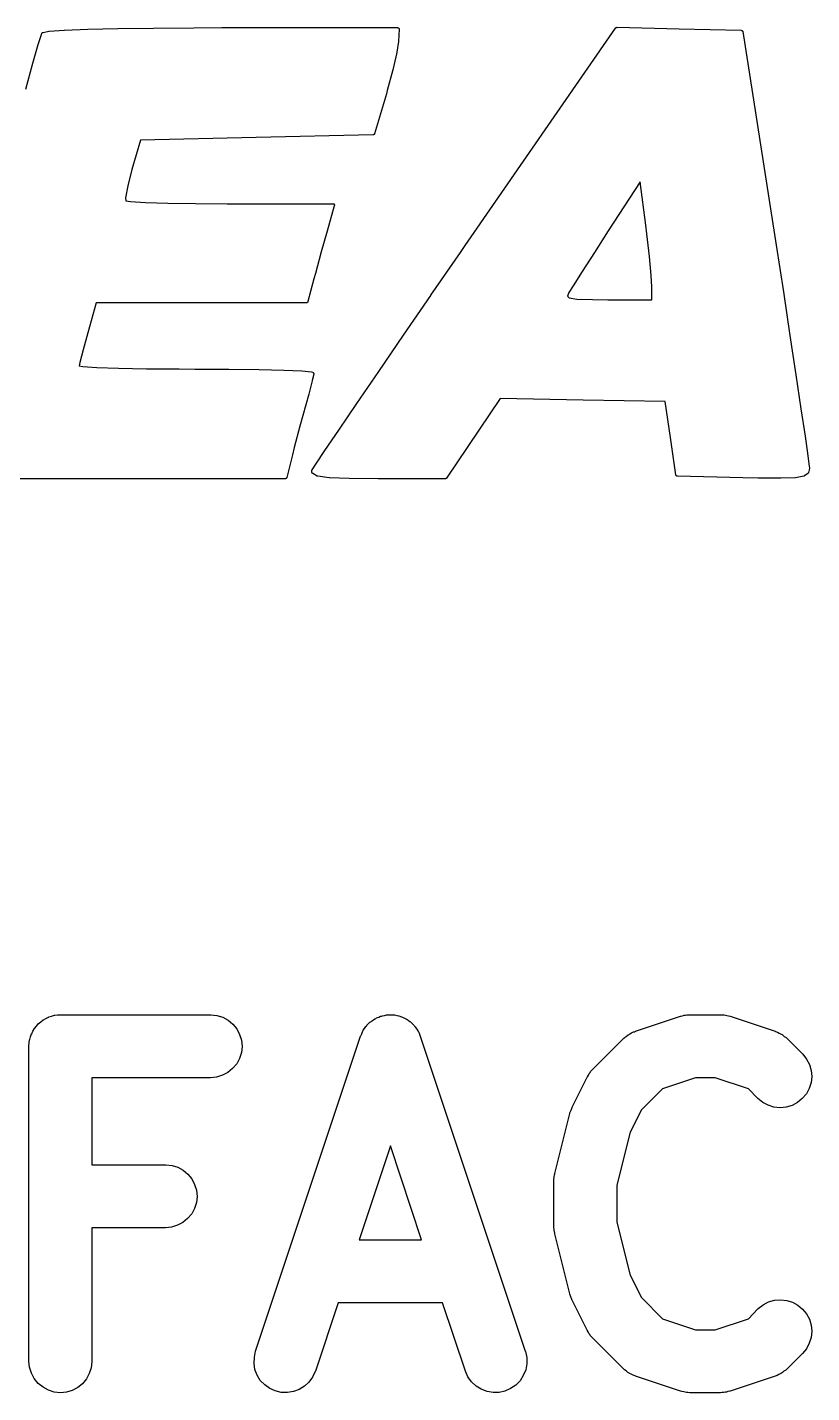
# Model space of a CAD drawing. Extents: x 86.3 to 156, y -71.2 to -29.1.
# Drawn here: x 122.624 to 125.115, y -58.972 to -54.638 of the extents above; entities that cross this region are included whole.
import ezdxf

# ---------------------------------------------------------------- set-up
doc = ezdxf.new("R2010")
doc.units = 0
doc.layers.add('BLACK', color=7, linetype='CONTINUOUS')

msp = doc.modelspace()

# ---------------------------------------------------------------- linework, layer by layer
at = {"layer": 'BLACK', "linetype": 'CONTINUOUS'}
for p, q in [((122.669, -54.6608), (122.67, -54.6569)), ((122.67, -54.6564), (122.671, -54.6559)), ((122.67, -54.6567), (122.67, -54.6564)), ((122.67, -54.6568), (122.67, -54.6567)), ((122.67, -54.6567), (122.67, -54.6567)), ((122.67, -54.6569), (122.67, -54.6568)), ((122.671, -54.6551), (122.672, -54.6548)), ((122.671, -54.6552), (122.671, -54.6551)), ((122.671, -54.6551), (122.671, -54.6551)), ((122.671, -54.6555), (122.671, -54.6552)), ((122.671, -54.6558), (122.671, -54.6555)), ((122.671, -54.6559), (122.671, -54.6558)), ((122.671, -54.6559), (122.671, -54.6559)), ((122.672, -54.6543), (122.673, -54.6541)), ((122.672, -54.6545), (122.672, -54.6543)), ((122.672, -54.6548), (122.672, -54.6545)), ((122.672, -54.6545), (122.672, -54.6545)), ((122.672, -54.6545), (122.672, -54.6545)), ((122.673, -54.6539), (122.674, -54.6538)), ((122.673, -54.654), (122.673, -54.6539)), ((122.673, -54.6541), (122.673, -54.654)), ((122.673, -54.6541), (122.673, -54.6541)), ((122.674, -54.6538), (122.692, -54.6502)), ((122.674, -54.6538), (122.674, -54.6538)), ((122.674, -54.6538), (122.674, -54.6538)), ((122.692, -54.6502), (122.693, -54.6502)), ((122.693, -54.6501), (122.741, -54.6469)), ((122.693, -54.6502), (122.693, -54.6501)), ((122.693, -54.6502), (122.693, -54.6502)), ((122.741, -54.6469), (122.741, -54.6469)), ((122.741, -54.6469), (122.742, -54.6469)), ((122.742, -54.6469), (122.816, -54.644)), ((122.742, -54.6469), (122.742, -54.6469)), ((122.816, -54.644), (122.912, -54.6417)), ((122.816, -54.644), (122.816, -54.644)), ((122.912, -54.6417), (123.025, -54.64)), ((122.912, -54.6417), (122.912, -54.6417)), ((122.912, -54.6417), (122.912, -54.6417)), ((123.025, -54.64), (123.153, -54.6391)), ((123.025, -54.64), (123.025, -54.64)), ((123.025, -54.64), (123.025, -54.64)), ((123.153, -54.6391), (123.242, -54.6389)), ((123.153, -54.6391), (123.153, -54.6391)), ((123.242, -54.6389), (123.8, -54.6389)), ((123.8, -54.6389), (123.8, -54.6389)), ((123.8, -54.6389), (123.8, -54.6389)), ((123.8, -54.6389), (123.8, -54.6389)), ((123.8, -54.6389), (123.801, -54.639)), ((123.801, -54.639), (123.801, -54.639)), ((123.801, -54.639), (123.801, -54.639)), ((123.801, -54.639), (123.801, -54.6391)), ((123.801, -54.6391), (123.802, -54.6393)), ((123.802, -54.6393), (123.802, -54.6393)), ((123.802, -54.6393), (123.802, -54.6393)), ((123.802, -54.6393), (123.802, -54.6395)), ((123.802, -54.6395), (123.802, -54.6397)), ((123.802, -54.6397), (123.802, -54.6398)), ((123.802, -54.6398), (123.803, -54.6398)), ((123.803, -54.6398), (123.803, -54.6401)), ((123.803, -54.6401), (123.803, -54.6404)), ((123.803, -54.6404), (123.803, -54.6404)), ((123.803, -54.6404), (123.803, -54.6405)), ((123.803, -54.6405), (123.804, -54.6408)), ((123.805, -54.644), (123.803, -54.6821)), ((123.804, -54.6408), (123.804, -54.6411)), ((123.804, -54.6411), (123.804, -54.6412)), ((123.804, -54.6412), (123.804, -54.6412)), ((123.804, -54.6412), (123.804, -54.6416)), ((123.804, -54.6416), (123.804, -54.642)), ((123.804, -54.642), (123.804, -54.6421)), ((123.804, -54.6421), (123.804, -54.6421)), ((123.804, -54.6421), (123.804, -54.6425)), ((123.804, -54.6425), (123.805, -54.6429)), ((123.805, -54.6429), (123.805, -54.643)), ((123.805, -54.643), (123.805, -54.6431)), ((123.805, -54.6431), (123.805, -54.6435)), ((123.805, -54.6435), (123.805, -54.6439)), ((123.805, -54.6439), (123.805, -54.644)), ((123.805, -54.644), (123.805, -54.644)), ((124.015, -55.3305), (124.492, -54.64)), ((124.492, -54.6399), (124.493, -54.6392)), ((124.492, -54.64), (124.492, -54.6399)), ((124.493, -54.6389), (124.494, -54.6386)), ((124.493, -54.6392), (124.493, -54.6389)), ((124.494, -54.6386), (124.495, -54.6381)), ((124.495, -54.6381), (124.496, -54.6379)), ((124.495, -54.6381), (124.495, -54.6381)), ((124.495, -54.6381), (124.495, -54.6381)), ((124.495, -54.6381), (124.495, -54.6381)), ((124.496, -54.6379), (124.496, -54.6378)), ((124.496, -54.6378), (124.497, -54.6378)), ((124.496, -54.6379), (124.496, -54.6379)), ((124.496, -54.6379), (124.496, -54.6379)), ((124.497, -54.6378), (124.497, -54.6378)), ((124.497, -54.6378), (124.694, -54.6426)), ((124.694, -54.6426), (124.694, -54.6426)), ((124.694, -54.6426), (124.891, -54.6473)), ((124.891, -54.6473), (124.891, -54.6473)), ((124.891, -54.6473), (124.891, -54.6473)), ((124.891, -54.6473), (124.891, -54.6473)), ((124.891, -54.6473), (124.892, -54.6474)), ((124.892, -54.6474), (124.892, -54.6475)), ((124.892, -54.6475), (124.892, -54.6475)), ((124.892, -54.6475), (124.892, -54.6475)), ((124.892, -54.6475), (124.893, -54.6476)), ((124.893, -54.6476), (124.893, -54.6478)), ((124.893, -54.6478), (124.893, -54.6478)), ((124.893, -54.6478), (124.893, -54.6478)), ((124.893, -54.6478), (124.894, -54.648)), ((124.894, -54.648), (124.894, -54.6483)), ((124.894, -54.6483), (124.894, -54.6483)), ((124.894, -54.6483), (124.894, -54.6483)), ((124.894, -54.6483), (124.894, -54.6487)), ((124.894, -54.6487), (124.895, -54.6489)), ((124.895, -54.6489), (124.895, -54.6489)), ((124.895, -54.6489), (124.895, -54.649)), ((124.895, -54.649), (124.895, -54.6494)), ((124.895, -54.6494), (124.895, -54.6497)), ((124.895, -54.6497), (124.895, -54.6497)), ((124.895, -54.6497), (124.895, -54.6497)), ((124.895, -54.6497), (124.896, -54.6502)), ((124.896, -54.6502), (124.896, -54.6506)), ((124.896, -54.6506), (124.896, -54.6506)), ((124.896, -54.6506), (124.896, -54.6506)), ((124.896, -54.6506), (124.896, -54.6511)), ((124.896, -54.6511), (124.896, -54.6515)), ((124.896, -54.6515), (124.896, -54.6515)), ((124.896, -54.6515), (124.896, -54.6516)), ((124.896, -54.6516), (125.002, -55.3289)), ((122.642, -54.7512), (122.659, -54.6923)), ((122.659, -54.6922), (122.669, -54.6611)), ((122.659, -54.6923), (122.659, -54.6922)), ((122.659, -54.6922), (122.659, -54.6922)), ((122.659, -54.6923), (122.659, -54.6923)), ((122.669, -54.6609), (122.669, -54.6608)), ((122.669, -54.661), (122.669, -54.6609)), ((122.669, -54.6611), (122.669, -54.661)), ((123.803, -54.6827), (123.798, -54.717)), ((123.803, -54.6821), (123.803, -54.6822)), ((123.803, -54.6822), (123.803, -54.6825)), ((123.803, -54.6825), (123.803, -54.6827)), ((123.798, -54.7174), (123.785, -54.7729)), ((123.798, -54.717), (123.798, -54.7171)), ((123.798, -54.7171), (123.798, -54.7172)), ((123.798, -54.7172), (123.798, -54.7174)), ((122.619, -54.8344), (122.642, -54.7513)), ((122.642, -54.7513), (122.642, -54.7512)), ((122.642, -54.7512), (122.642, -54.7512)), ((123.785, -54.773), (123.767, -54.8386)), ((123.785, -54.7729), (123.785, -54.7729)), ((123.785, -54.7729), (123.785, -54.773)), ((123.785, -54.773), (123.785, -54.773)), ((123.765, -54.8485), (123.727, -54.9755)), ((123.767, -54.8387), (123.765, -54.8485)), ((123.765, -54.8485), (123.765, -54.8485)), ((123.767, -54.8386), (123.767, -54.8386)), ((123.767, -54.8386), (123.767, -54.8387)), ((123.767, -54.8387), (123.767, -54.8387)), ((122.984, -54.9959), (122.956, -55.0889)), ((123.351, -54.9875), (122.984, -54.9959)), ((123.722, -54.9791), (123.351, -54.9875)), ((123.723, -54.979), (123.722, -54.9791)), ((123.724, -54.9789), (123.723, -54.9789)), ((123.723, -54.9789), (123.723, -54.979)), ((123.723, -54.979), (123.723, -54.979)), ((123.723, -54.979), (123.723, -54.979)), ((123.725, -54.9786), (123.724, -54.9786)), ((123.724, -54.9786), (123.724, -54.9787)), ((123.724, -54.9787), (123.724, -54.9789)), ((123.724, -54.9789), (123.724, -54.9789)), ((123.726, -54.9779), (123.725, -54.978)), ((123.725, -54.978), (123.725, -54.9782)), ((123.725, -54.9782), (123.725, -54.9783)), ((123.725, -54.9783), (123.725, -54.9785)), ((123.725, -54.9785), (123.725, -54.9786)), ((123.727, -54.9768), (123.726, -54.977)), ((123.726, -54.977), (123.726, -54.9773)), ((123.726, -54.9773), (123.726, -54.9774)), ((123.726, -54.9774), (123.726, -54.9775)), ((123.726, -54.9775), (123.726, -54.9777)), ((123.726, -54.9777), (123.726, -54.9779)), ((123.727, -54.9755), (123.727, -54.9755)), ((123.727, -54.9755), (123.727, -54.9757)), ((123.727, -54.9757), (123.727, -54.9759)), ((123.727, -54.9759), (123.727, -54.9762)), ((123.727, -54.9762), (123.727, -54.9764)), ((123.727, -54.9764), (123.727, -54.9766)), ((123.727, -54.9766), (123.727, -54.9768)), ((122.956, -55.0889), (122.943, -55.1415)), ((124.57, -55.1282), (124.469, -55.2839)), ((124.588, -55.2659), (124.57, -55.1282)), ((122.943, -55.1415), (122.936, -55.1794)), ((122.936, -55.1794), (122.937, -55.189)), ((122.937, -55.189), (122.952, -55.1913)), ((122.952, -55.1913), (122.999, -55.1938)), ((122.999, -55.1938), (123.07, -55.1958)), ((123.07, -55.1958), (123.158, -55.1971)), ((123.158, -55.1971), (123.158, -55.1971)), ((123.158, -55.1971), (123.259, -55.1977)), ((123.259, -55.1977), (123.259, -55.1977)), ((123.259, -55.1977), (123.268, -55.1977)), ((123.268, -55.1977), (123.595, -55.1977)), ((123.599, -55.2041), (123.576, -55.2845)), ((123.595, -55.1977), (123.595, -55.1977)), ((123.595, -55.1977), (123.595, -55.1977)), ((123.595, -55.1977), (123.595, -55.1977)), ((123.595, -55.1977), (123.596, -55.1978)), ((123.596, -55.1978), (123.596, -55.1978)), ((123.596, -55.1978), (123.596, -55.1979)), ((123.596, -55.1979), (123.596, -55.198)), ((123.596, -55.198), (123.597, -55.1981)), ((123.597, -55.1981), (123.597, -55.1982)), ((123.597, -55.1982), (123.597, -55.1982)), ((123.597, -55.1982), (123.597, -55.1984)), ((123.597, -55.1984), (123.597, -55.1985)), ((123.597, -55.1985), (123.598, -55.1987)), ((123.598, -55.1987), (123.598, -55.1988)), ((123.598, -55.1988), (123.598, -55.199)), ((123.598, -55.199), (123.598, -55.1992)), ((123.598, -55.1992), (123.598, -55.1993)), ((123.598, -55.1993), (123.598, -55.1995)), ((123.598, -55.1995), (123.599, -55.1997)), ((123.599, -55.1997), (123.599, -55.1999)), ((123.599, -55.1999), (123.599, -55.2001)), ((123.599, -55.2001), (123.599, -55.2003)), ((123.599, -55.2003), (123.599, -55.2005)), ((123.599, -55.2005), (123.599, -55.2008)), ((123.599, -55.2008), (123.599, -55.201)), ((123.599, -55.201), (123.599, -55.2012)), ((123.599, -55.2012), (123.599, -55.2015)), ((123.599, -55.2015), (123.599, -55.2017)), ((123.599, -55.2017), (123.6, -55.2019)), ((123.6, -55.2034), (123.599, -55.2037)), ((123.599, -55.2037), (123.599, -55.2039)), ((123.599, -55.2039), (123.599, -55.2041)), ((123.6, -55.2019), (123.6, -55.2021)), ((123.6, -55.2021), (123.6, -55.2024)), ((123.6, -55.2024), (123.6, -55.2027)), ((123.6, -55.2027), (123.6, -55.2029)), ((123.6, -55.2029), (123.6, -55.2031)), ((123.6, -55.2031), (123.6, -55.2034)), ((124.588, -55.266), (124.588, -55.2659)), ((124.591, -55.2935), (124.588, -55.266)), ((123.576, -55.2845), (123.557, -55.3511)), ((124.469, -55.2839), (124.425, -55.3525)), ((124.469, -55.2839), (124.469, -55.2839)), ((124.469, -55.2839), (124.469, -55.2839)), ((124.6, -55.3653), (124.591, -55.2935)), ((123.557, -55.3511), (123.539, -55.4192)), ((123.906, -55.4878), (124, -55.3524)), ((124, -55.3524), (124.015, -55.3305)), ((124, -55.3524), (124, -55.3524)), ((124.015, -55.3305), (124.015, -55.3305)), ((124.425, -55.3525), (124.386, -55.413)), ((124.425, -55.3525), (124.425, -55.3525)), ((125.002, -55.3289), (125.002, -55.3289)), ((125.002, -55.3289), (125.025, -55.4772)), ((124.605, -55.4252), (124.6, -55.3653)), ((123.534, -55.4368), (123.515, -55.5087)), ((123.539, -55.4192), (123.534, -55.4368)), ((123.534, -55.4368), (123.534, -55.4368)), ((124.386, -55.413), (124.358, -55.4582)), ((124.607, -55.4622), (124.605, -55.4252)), ((124.344, -55.48), (124.34, -55.4911)), ((124.358, -55.4582), (124.344, -55.48)), ((124.607, -55.5025), (124.607, -55.4622)), ((125.025, -55.4772), (125.025, -55.4772)), ((125.025, -55.4772), (125.046, -55.6157)), ((122.843, -55.5125), (122.816, -55.6073)), ((123.51, -55.5125), (122.843, -55.5125)), ((123.511, -55.5124), (123.51, -55.5125)), ((123.512, -55.5123), (123.511, -55.5124)), ((123.511, -55.5124), (123.511, -55.5124)), ((123.511, -55.5124), (123.511, -55.5124)), ((123.511, -55.5124), (123.511, -55.5124)), ((123.513, -55.5119), (123.512, -55.5121)), ((123.512, -55.5121), (123.512, -55.5121)), ((123.512, -55.5121), (123.512, -55.5122)), ((123.512, -55.5122), (123.512, -55.5123)), ((123.514, -55.5112), (123.513, -55.5114)), ((123.513, -55.5114), (123.513, -55.5116)), ((123.513, -55.5116), (123.513, -55.5117)), ((123.513, -55.5117), (123.513, -55.5118)), ((123.513, -55.5118), (123.513, -55.5119)), ((123.515, -55.5103), (123.514, -55.5104)), ((123.514, -55.5104), (123.514, -55.5105)), ((123.514, -55.5105), (123.514, -55.5108)), ((123.514, -55.5108), (123.514, -55.511)), ((123.514, -55.511), (123.514, -55.5111)), ((123.514, -55.5111), (123.514, -55.5112)), ((123.515, -55.5087), (123.515, -55.5088)), ((123.515, -55.5088), (123.515, -55.5091)), ((123.515, -55.5091), (123.515, -55.5094)), ((123.515, -55.5094), (123.515, -55.5095)), ((123.515, -55.5095), (123.515, -55.5097)), ((123.515, -55.5097), (123.515, -55.51)), ((123.515, -55.51), (123.515, -55.5103)), ((123.819, -55.6147), (123.905, -55.4893)), ((123.905, -55.4893), (123.906, -55.4879)), ((123.905, -55.4893), (123.905, -55.4893)), ((123.906, -55.4879), (123.906, -55.4878)), ((123.906, -55.4878), (123.906, -55.4878)), ((124.34, -55.4911), (124.345, -55.4963)), ((124.345, -55.4963), (124.369, -55.5006)), ((124.369, -55.5006), (124.419, -55.5023)), ((124.419, -55.5023), (124.468, -55.5025)), ((124.468, -55.5025), (124.607, -55.5025)), ((122.816, -55.6073), (122.801, -55.6613)), ((122.816, -55.6073), (122.816, -55.6073)), ((123.74, -55.7303), (123.819, -55.6148)), ((123.819, -55.6148), (123.819, -55.6147)), ((125.046, -55.6157), (125.046, -55.6158)), ((125.046, -55.6158), (125.046, -55.6158)), ((125.046, -55.6158), (125.065, -55.7408)), ((122.801, -55.6613), (122.791, -55.7015)), ((122.791, -55.7015), (122.789, -55.7121)), ((122.789, -55.7121), (122.8, -55.7144)), ((122.8, -55.7144), (122.845, -55.7174)), ((122.845, -55.7174), (122.914, -55.7198)), ((122.914, -55.7198), (123.003, -55.7216)), ((123.003, -55.7216), (123.106, -55.7225)), ((123.106, -55.7225), (123.106, -55.7225)), ((123.106, -55.7225), (123.156, -55.7226)), ((123.156, -55.7226), (123.156, -55.7226)), ((123.156, -55.7226), (123.264, -55.723)), ((123.264, -55.723), (123.264, -55.723)), ((123.264, -55.723), (123.36, -55.7243)), ((123.36, -55.7243), (123.36, -55.7243)), ((123.36, -55.7243), (123.36, -55.7243)), ((123.36, -55.7243), (123.439, -55.7261)), ((123.439, -55.7261), (123.439, -55.7261)), ((123.439, -55.7261), (123.439, -55.7261)), ((123.439, -55.7261), (123.439, -55.7261)), ((123.439, -55.7261), (123.496, -55.7285)), ((123.496, -55.7285), (123.496, -55.7286)), ((123.496, -55.7286), (123.496, -55.7286)), ((123.496, -55.7286), (123.496, -55.7286)), ((123.496, -55.7286), (123.526, -55.7314)), ((123.526, -55.7314), (123.526, -55.7314)), ((123.526, -55.7314), (123.526, -55.7314)), ((123.526, -55.7314), (123.526, -55.7314)), ((123.526, -55.7314), (123.527, -55.7315)), ((123.527, -55.7315), (123.527, -55.7316)), ((123.527, -55.7316), (123.527, -55.7316)), ((123.527, -55.7316), (123.527, -55.7317)), ((123.527, -55.7317), (123.531, -55.7331)), ((123.534, -55.7387), (123.529, -55.7594)), ((123.531, -55.7331), (123.531, -55.7331)), ((123.531, -55.7331), (123.531, -55.7331)), ((123.531, -55.7331), (123.531, -55.7331)), ((123.531, -55.7331), (123.531, -55.7333)), ((123.531, -55.7333), (123.531, -55.7335)), ((123.531, -55.7335), (123.531, -55.7336)), ((123.531, -55.7336), (123.531, -55.7336)), ((123.531, -55.7336), (123.532, -55.7339)), ((123.532, -55.7339), (123.532, -55.7342)), ((123.532, -55.7342), (123.532, -55.7342)), ((123.532, -55.7342), (123.532, -55.7342)), ((123.532, -55.7342), (123.533, -55.7345)), ((123.533, -55.7345), (123.533, -55.7349)), ((123.533, -55.7349), (123.533, -55.7349)), ((123.533, -55.7349), (123.533, -55.735)), ((123.533, -55.735), (123.533, -55.7354)), ((123.533, -55.7354), (123.533, -55.7358)), ((123.533, -55.7358), (123.533, -55.7358)), ((123.533, -55.7358), (123.533, -55.7358)), ((123.533, -55.7358), (123.533, -55.7363)), ((123.533, -55.7363), (123.534, -55.7367)), ((123.534, -55.7367), (123.534, -55.7367)), ((123.534, -55.7367), (123.534, -55.7368)), ((123.534, -55.7368), (123.534, -55.7373)), ((123.534, -55.7373), (123.534, -55.7377)), ((123.534, -55.7377), (123.534, -55.7377)), ((123.534, -55.7377), (123.534, -55.7377)), ((123.534, -55.7377), (123.534, -55.7382)), ((123.534, -55.7382), (123.534, -55.7387)), ((123.534, -55.7387), (123.534, -55.7387)), ((123.534, -55.7387), (123.534, -55.7387)), ((123.67, -55.8318), (123.74, -55.7304)), ((123.74, -55.7304), (123.74, -55.7303)), ((125.065, -55.7408), (125.065, -55.7409)), ((125.065, -55.7409), (125.065, -55.7409)), ((125.065, -55.7409), (125.081, -55.8487)), ((123.529, -55.7597), (123.518, -55.802)), ((123.529, -55.7594), (123.529, -55.7595)), ((123.529, -55.7595), (123.529, -55.7596)), ((123.529, -55.7596), (123.529, -55.7597)), ((123.518, -55.8021), (123.509, -55.8364)), ((123.518, -55.802), (123.518, -55.8021)), ((123.518, -55.8021), (123.518, -55.8021)), ((123.518, -55.8021), (123.518, -55.8021)), ((124.126, -55.8165), (123.955, -56.0691)), ((124.389, -55.8211), (124.126, -55.8165)), ((124.65, -55.8257), (124.389, -55.8211)), ((124.389, -55.8211), (124.389, -55.8211)), ((124.389, -55.8211), (124.389, -55.8211)), ((124.667, -55.9399), (124.65, -55.8257)), ((123.509, -55.8364), (123.49, -55.9037)), ((123.509, -55.8364), (123.509, -55.8364)), ((123.613, -55.9166), (123.67, -55.8319)), ((123.67, -55.8319), (123.67, -55.8318)), ((123.67, -55.8318), (123.67, -55.8318)), ((125.081, -55.8487), (125.081, -55.8488)), ((125.081, -55.8488), (125.081, -55.8488)), ((125.081, -55.8488), (125.094, -55.9357)), ((123.49, -55.9037), (123.472, -55.9718)), ((123.49, -55.9037), (123.49, -55.9037)), ((123.569, -55.9818), (123.613, -55.9166)), ((123.613, -55.9166), (123.613, -55.9166)), ((123.613, -55.9166), (123.613, -55.9166)), ((124.667, -55.94), (124.667, -55.9399)), ((124.684, -56.0585), (124.667, -55.94)), ((125.094, -55.9357), (125.094, -55.9357)), ((125.094, -55.9357), (125.103, -55.998)), ((123.466, -55.9955), (123.448, -56.0675)), ((123.472, -55.9718), (123.466, -55.9955)), ((123.472, -55.9718), (123.472, -55.9718)), ((123.54, -56.0246), (123.569, -55.9818)), ((123.569, -55.9818), (123.569, -55.9818)), ((123.569, -55.9818), (123.569, -55.9818)), ((125.103, -55.998), (125.103, -55.9981)), ((125.103, -55.9981), (125.103, -55.9981)), ((125.103, -55.9981), (125.107, -56.032)), ((123.528, -56.0442), (123.529, -56.0437)), ((123.528, -56.0443), (123.528, -56.0442)), ((123.528, -56.0442), (123.528, -56.0442)), ((123.528, -56.0447), (123.528, -56.0443)), ((123.528, -56.0451), (123.528, -56.0447)), ((123.528, -56.0452), (123.528, -56.0451)), ((123.528, -56.0505), (123.528, -56.0452)), ((123.529, -56.0425), (123.54, -56.0247)), ((123.529, -56.0428), (123.529, -56.0425)), ((123.529, -56.0432), (123.529, -56.0428)), ((123.529, -56.0433), (123.529, -56.0432)), ((123.529, -56.0437), (123.529, -56.0433)), ((123.529, -56.0433), (123.529, -56.0433)), ((123.54, -56.0247), (123.54, -56.0246)), ((123.54, -56.0246), (123.54, -56.0246)), ((123.54, -56.0247), (123.54, -56.0247)), ((125.108, -56.0381), (125.105, -56.0507)), ((125.107, -56.032), (125.107, -56.0321)), ((125.107, -56.0321), (125.107, -56.0321)), ((125.107, -56.0321), (125.107, -56.0322)), ((125.107, -56.0322), (125.108, -56.0367)), ((125.108, -56.0367), (125.108, -56.0368)), ((125.108, -56.0368), (125.108, -56.037)), ((125.108, -56.037), (125.108, -56.0371)), ((125.108, -56.0371), (125.108, -56.0374)), ((125.108, -56.0374), (125.108, -56.0378)), ((125.108, -56.0378), (125.108, -56.0379)), ((125.108, -56.0379), (125.108, -56.0381)), ((122.711, -56.0712), (122.587, -56.0708)), ((122.866, -56.0713), (122.711, -56.0712)), ((122.711, -56.0712), (122.711, -56.0712)), ((123.443, -56.0713), (122.866, -56.0713)), ((123.444, -56.0712), (123.443, -56.0712)), ((123.443, -56.0712), (123.443, -56.0712)), ((123.443, -56.0712), (123.443, -56.0713)), ((123.445, -56.0709), (123.444, -56.0709)), ((123.444, -56.0709), (123.444, -56.071)), ((123.444, -56.071), (123.444, -56.0711)), ((123.444, -56.0711), (123.444, -56.0712)), ((123.444, -56.0712), (123.444, -56.0712)), ((123.446, -56.0702), (123.445, -56.0704)), ((123.445, -56.0704), (123.445, -56.0705)), ((123.445, -56.0705), (123.445, -56.0706)), ((123.445, -56.0706), (123.445, -56.0707)), ((123.445, -56.0707), (123.445, -56.0709)), ((123.447, -56.0693), (123.446, -56.0696)), ((123.446, -56.0696), (123.446, -56.0698)), ((123.446, -56.0698), (123.446, -56.0699)), ((123.446, -56.0699), (123.446, -56.07)), ((123.446, -56.07), (123.446, -56.0702)), ((123.448, -56.0676), (123.447, -56.0679)), ((123.447, -56.0679), (123.447, -56.0682)), ((123.447, -56.0682), (123.447, -56.0683)), ((123.447, -56.0683), (123.447, -56.0685)), ((123.447, -56.0685), (123.447, -56.0688)), ((123.447, -56.0688), (123.447, -56.0691)), ((123.447, -56.0691), (123.447, -56.0692)), ((123.447, -56.0692), (123.447, -56.0693)), ((123.448, -56.0675), (123.448, -56.0676)), ((123.528, -56.0507), (123.528, -56.0505)), ((123.528, -56.0509), (123.528, -56.0507)), ((123.528, -56.0512), (123.528, -56.0509)), ((123.529, -56.0514), (123.528, -56.0512)), ((123.529, -56.0516), (123.529, -56.0514)), ((123.529, -56.0518), (123.529, -56.0516)), ((123.529, -56.0521), (123.529, -56.0518)), ((123.529, -56.0524), (123.529, -56.0521)), ((123.529, -56.0525), (123.529, -56.0524)), ((123.529, -56.0527), (123.529, -56.0525)), ((123.529, -56.053), (123.529, -56.0527)), ((123.529, -56.0532), (123.529, -56.053)), ((123.529, -56.0534), (123.529, -56.0532)), ((123.53, -56.0535), (123.529, -56.0534)), ((123.53, -56.0537), (123.53, -56.0535)), ((123.53, -56.054), (123.53, -56.0537)), ((123.53, -56.0541), (123.53, -56.054)), ((123.53, -56.0542), (123.53, -56.0541)), ((123.53, -56.0544), (123.53, -56.0542)), ((123.531, -56.0546), (123.53, -56.0544)), ((123.531, -56.0547), (123.531, -56.0546)), ((123.531, -56.0548), (123.531, -56.0547)), ((123.545, -56.0624), (123.531, -56.0548)), ((123.531, -56.0548), (123.531, -56.0548)), ((123.546, -56.0625), (123.545, -56.0624)), ((123.546, -56.0627), (123.546, -56.0625)), ((123.547, -56.0628), (123.546, -56.0627)), ((123.546, -56.0627), (123.546, -56.0627)), ((123.546, -56.0627), (123.546, -56.0627)), ((123.547, -56.0629), (123.547, -56.0628)), ((123.583, -56.0678), (123.547, -56.0629)), ((123.547, -56.0629), (123.547, -56.0629)), ((123.584, -56.0678), (123.583, -56.0678)), ((123.646, -56.0705), (123.584, -56.0678)), ((123.584, -56.0678), (123.584, -56.0678)), ((123.584, -56.0678), (123.584, -56.0678)), ((123.738, -56.0713), (123.646, -56.0705)), ((123.646, -56.0705), (123.646, -56.0705)), ((123.646, -56.0705), (123.646, -56.0705)), ((123.646, -56.0705), (123.646, -56.0705)), ((123.951, -56.0713), (123.738, -56.0713)), ((123.952, -56.0712), (123.951, -56.0712)), ((123.951, -56.0712), (123.951, -56.0713)), ((123.953, -56.0709), (123.952, -56.071)), ((123.952, -56.071), (123.952, -56.0712)), ((123.952, -56.0712), (123.952, -56.0712)), ((123.952, -56.0712), (123.952, -56.0712)), ((123.954, -56.0705), (123.953, -56.0707)), ((123.953, -56.0707), (123.953, -56.0709)), ((123.953, -56.0709), (123.953, -56.0709)), ((123.953, -56.0709), (123.953, -56.0709)), ((123.955, -56.0695), (123.954, -56.0698)), ((123.954, -56.0698), (123.954, -56.0698)), ((123.954, -56.0698), (123.954, -56.0699)), ((123.954, -56.0699), (123.954, -56.0701)), ((123.954, -56.0701), (123.954, -56.0704)), ((123.954, -56.0704), (123.954, -56.0704)), ((123.954, -56.0704), (123.954, -56.0705)), ((123.955, -56.0691), (123.955, -56.0691)), ((123.955, -56.0691), (123.955, -56.0695)), ((124.684, -56.0586), (124.684, -56.0585)), ((124.684, -56.059), (124.684, -56.0586)), ((124.684, -56.0586), (124.684, -56.0586)), ((124.684, -56.0595), (124.684, -56.059)), ((124.684, -56.0596), (124.684, -56.0595)), ((124.684, -56.0595), (124.684, -56.0595)), ((124.684, -56.0599), (124.684, -56.0596)), ((124.685, -56.0603), (124.684, -56.0599)), ((124.685, -56.0604), (124.685, -56.0603)), ((124.685, -56.0607), (124.685, -56.0604)), ((124.685, -56.0604), (124.685, -56.0604)), ((124.685, -56.0611), (124.685, -56.0607)), ((124.685, -56.0612), (124.685, -56.0611)), ((124.686, -56.0615), (124.685, -56.0612)), ((124.685, -56.0612), (124.685, -56.0612)), ((124.686, -56.0618), (124.686, -56.0615)), ((124.686, -56.0619), (124.686, -56.0618)), ((124.686, -56.0618), (124.686, -56.0618)), ((124.686, -56.0621), (124.686, -56.0619)), ((124.687, -56.0623), (124.686, -56.0621)), ((124.687, -56.0625), (124.687, -56.0623)), ((124.687, -56.0623), (124.687, -56.0623)), ((124.687, -56.0623), (124.687, -56.0623)), ((124.688, -56.0626), (124.687, -56.0625)), ((124.688, -56.0627), (124.688, -56.0626)), ((124.688, -56.0626), (124.688, -56.0626)), ((124.689, -56.0628), (124.688, -56.0627)), ((124.688, -56.0627), (124.688, -56.0627)), ((124.896, -56.0676), (124.689, -56.0628)), ((124.689, -56.0628), (124.689, -56.0628)), ((124.689, -56.0628), (124.689, -56.0628)), ((124.689, -56.0628), (124.689, -56.0628)), ((124.945, -56.0686), (124.896, -56.0676)), ((124.896, -56.0676), (124.896, -56.0676)), ((125.017, -56.0693), (124.945, -56.0686)), ((124.945, -56.0686), (124.945, -56.0686)), ((124.945, -56.0686), (124.945, -56.0686)), ((125.063, -56.0676), (125.017, -56.0693)), ((125.017, -56.0693), (125.017, -56.0693)), ((125.017, -56.0693), (125.017, -56.0693)), ((125.017, -56.0693), (125.017, -56.0693)), ((125.064, -56.0676), (125.063, -56.0676)), ((125.063, -56.0676), (125.063, -56.0676)), ((125.09, -56.0629), (125.064, -56.0676)), ((125.064, -56.0676), (125.064, -56.0676)), ((125.091, -56.0627), (125.09, -56.0628)), ((125.09, -56.0628), (125.09, -56.0629)), ((125.09, -56.0629), (125.09, -56.0629)), ((125.09, -56.0629), (125.09, -56.0629)), ((125.092, -56.0622), (125.091, -56.0624)), ((125.091, -56.0624), (125.091, -56.0626)), ((125.091, -56.0626), (125.091, -56.0626)), ((125.091, -56.0626), (125.091, -56.0627)), ((125.103, -56.0538), (125.092, -56.0621)), ((125.092, -56.0621), (125.092, -56.0621)), ((125.092, -56.0621), (125.092, -56.0622)), ((125.092, -56.0622), (125.092, -56.0622)), ((125.104, -56.0536), (125.103, -56.0538)), ((125.105, -56.0526), (125.104, -56.0529)), ((125.104, -56.0529), (125.104, -56.0532)), ((125.104, -56.0532), (125.104, -56.0532)), ((125.104, -56.0532), (125.104, -56.0533)), ((125.104, -56.0533), (125.104, -56.0536)), ((125.105, -56.0507), (125.105, -56.0508)), ((125.105, -56.0508), (125.105, -56.0512)), ((125.105, -56.0512), (125.105, -56.0515)), ((125.105, -56.0515), (125.105, -56.0516)), ((125.105, -56.0516), (125.105, -56.0517)), ((125.105, -56.0517), (125.105, -56.052)), ((125.105, -56.052), (125.105, -56.0524)), ((125.105, -56.0524), (125.105, -56.0525)), ((125.105, -56.0525), (125.105, -56.0526)), ((122.683, -57.7844), (122.691, -57.7799)), ((122.691, -57.7799), (122.692, -57.7798)), ((122.692, -57.7797), (122.701, -57.777)), ((122.692, -57.7798), (122.692, -57.7797)), ((122.701, -57.777), (122.71, -57.7743)), ((122.71, -57.7743), (122.71, -57.7742)), ((122.71, -57.7742), (122.711, -57.7742)), ((122.711, -57.7742), (122.72, -57.7733)), ((122.72, -57.7733), (122.729, -57.7724)), ((122.729, -57.7724), (123.206, -57.7724)), ((123.206, -57.7724), (123.207, -57.7724)), ((123.207, -57.7724), (123.226, -57.7746)), ((123.226, -57.7746), (123.245, -57.7805)), ((123.733, -57.7825), (123.74, -57.7801)), ((123.74, -57.7801), (123.746, -57.7773)), ((123.746, -57.7773), (123.749, -57.7767)), ((123.749, -57.7767), (123.752, -57.7757)), ((123.752, -57.7757), (123.758, -57.7746)), ((123.758, -57.7746), (123.765, -57.7731)), ((123.765, -57.7731), (123.768, -57.773)), ((123.768, -57.773), (123.771, -57.7726)), ((123.771, -57.7726), (123.778, -57.7728)), ((123.778, -57.7728), (123.785, -57.7727)), ((123.785, -57.7727), (123.787, -57.7732)), ((123.787, -57.7732), (123.79, -57.7733)), ((123.79, -57.7733), (123.797, -57.7748)), ((123.797, -57.7748), (123.804, -57.776)), ((123.804, -57.776), (123.807, -57.7771)), ((123.807, -57.7771), (123.809, -57.7777)), ((123.809, -57.7777), (123.816, -57.7806)), ((124.555, -57.8251), (124.698, -57.7775)), ((124.698, -57.7775), (124.699, -57.7771)), ((124.699, -57.7771), (124.705, -57.7759)), ((124.705, -57.7759), (124.71, -57.7743)), ((124.71, -57.7743), (124.714, -57.7739)), ((124.714, -57.7739), (124.718, -57.773)), ((124.718, -57.773), (124.724, -57.7729)), ((124.724, -57.7729), (124.729, -57.7724)), ((124.729, -57.7724), (124.825, -57.7724)), ((124.825, -57.7724), (124.826, -57.7724)), ((124.826, -57.7724), (124.832, -57.773)), ((124.832, -57.773), (124.837, -57.7732)), ((124.837, -57.7732), (124.841, -57.7741)), ((124.841, -57.7741), (124.845, -57.7746)), ((124.845, -57.7746), (124.851, -57.7763)), ((124.851, -57.7763), (124.856, -57.7775)), ((124.856, -57.7775), (124.999, -57.8251)), ((122.642, -57.8247), (122.647, -57.8165)), ((122.647, -57.8159), (122.653, -57.8087)), ((122.647, -57.8162), (122.647, -57.8159)), ((122.647, -57.8165), (122.647, -57.8162)), ((122.653, -57.8087), (122.659, -57.8014)), ((122.659, -57.8009), (122.667, -57.7951)), ((122.659, -57.8012), (122.659, -57.8009)), ((122.659, -57.8014), (122.659, -57.8012)), ((122.667, -57.7951), (122.674, -57.7891)), ((122.674, -57.7889), (122.675, -57.7887)), ((122.674, -57.7891), (122.674, -57.7889)), ((122.675, -57.7887), (122.683, -57.7844)), ((123.245, -57.7805), (123.262, -57.7899)), ((123.262, -57.7899), (123.277, -57.8024)), ((123.277, -57.8024), (123.289, -57.8176)), ((123.289, -57.8176), (123.298, -57.8349)), ((123.69, -57.8243), (123.691, -57.8217)), ((123.691, -57.8217), (123.695, -57.8161)), ((123.695, -57.8161), (123.699, -57.8103)), ((123.699, -57.8103), (123.701, -57.8083)), ((123.701, -57.8083), (123.702, -57.8059)), ((123.702, -57.8059), (123.707, -57.8012)), ((123.707, -57.8012), (123.712, -57.7963)), ((123.712, -57.7963), (123.715, -57.7946)), ((123.715, -57.7946), (123.717, -57.7927)), ((123.717, -57.7927), (123.723, -57.7891)), ((123.723, -57.7891), (123.728, -57.7851)), ((123.728, -57.7851), (123.731, -57.784)), ((123.731, -57.784), (123.733, -57.7825)), ((123.816, -57.7806), (123.822, -57.7831)), ((123.822, -57.7831), (123.824, -57.7846)), ((123.824, -57.7846), (123.827, -57.7858)), ((123.827, -57.7858), (123.833, -57.7898)), ((123.833, -57.7898), (123.839, -57.7935)), ((123.839, -57.7935), (123.841, -57.7955)), ((123.841, -57.7955), (123.843, -57.7972)), ((123.843, -57.7972), (123.848, -57.8022)), ((123.848, -57.8022), (123.853, -57.807)), ((123.853, -57.807), (123.854, -57.8093)), ((123.854, -57.8093), (123.856, -57.8114)), ((123.856, -57.8114), (123.86, -57.8173)), ((123.86, -57.8173), (123.864, -57.8229)), ((123.864, -57.8229), (123.865, -57.8256)), ((122.629, -57.871), (122.63, -57.8617)), ((122.63, -57.8617), (122.631, -57.8523)), ((122.631, -57.8523), (122.632, -57.8519)), ((122.632, -57.8516), (122.634, -57.8426)), ((122.632, -57.8519), (122.632, -57.8516)), ((122.634, -57.8426), (122.637, -57.8336)), ((122.637, -57.8333), (122.638, -57.833)), ((122.637, -57.8336), (122.637, -57.8333)), ((122.638, -57.833), (122.642, -57.8247)), ((123.298, -57.8349), (123.304, -57.8536)), ((123.304, -57.8536), (123.306, -57.8731)), ((123.349, -58.8408), (123.682, -57.8408)), ((123.682, -57.8408), (123.683, -57.8394)), ((123.683, -57.8394), (123.686, -57.8331)), ((123.686, -57.8331), (123.688, -57.8267)), ((123.688, -57.8267), (123.69, -57.8243)), ((123.865, -57.8256), (123.867, -57.828)), ((123.867, -57.828), (123.869, -57.8344)), ((123.869, -57.8344), (123.872, -57.8408)), ((123.872, -57.8408), (124.205, -58.8408)), ((124.421, -57.9445), (124.516, -57.8493)), ((124.516, -57.8493), (124.517, -57.8483)), ((124.517, -57.8483), (124.519, -57.8465)), ((124.519, -57.8465), (124.521, -57.8443)), ((124.521, -57.8443), (124.527, -57.8404)), ((124.527, -57.8404), (124.532, -57.8361)), ((124.532, -57.8361), (124.535, -57.8348)), ((124.535, -57.8348), (124.537, -57.8331)), ((124.537, -57.8331), (124.543, -57.8303)), ((124.543, -57.8303), (124.549, -57.8272)), ((124.549, -57.8272), (124.552, -57.8263)), ((124.552, -57.8263), (124.555, -57.8251)), ((124.999, -57.8251), (125, -57.8256)), ((125, -57.8256), (125.003, -57.8268)), ((125.003, -57.8268), (125.006, -57.8277)), ((125.006, -57.8277), (125.012, -57.8309)), ((125.012, -57.8309), (125.018, -57.8338)), ((125.018, -57.8338), (125.021, -57.8355)), ((125.021, -57.8355), (125.023, -57.8369)), ((125.023, -57.8369), (125.028, -57.8412)), ((125.028, -57.8412), (125.034, -57.8453)), ((125.034, -57.8453), (125.036, -57.8474)), ((125.036, -57.8474), (125.038, -57.8493)), ((125.038, -57.8493), (125.086, -57.8969)), ((122.629, -57.8717), (122.629, -57.871)), ((122.629, -57.8724), (122.629, -57.8717)), ((122.629, -57.8717), (122.629, -57.8717)), ((122.629, -57.8717), (122.629, -57.8717)), ((122.629, -58.8724), (122.629, -57.8724)), ((123.304, -57.8925), (123.298, -57.9111)), ((123.306, -57.8731), (123.304, -57.8925)), ((125.086, -57.8969), (125.087, -57.8979)), ((125.087, -57.8979), (125.099, -57.9132)), ((123.276, -57.9433), (123.261, -57.9557)), ((123.289, -57.9283), (123.276, -57.9433)), ((123.298, -57.9111), (123.289, -57.9283)), ((124.411, -57.9564), (124.413, -57.9529)), ((124.413, -57.9529), (124.417, -57.9489)), ((124.417, -57.9489), (124.421, -57.9445)), ((125.099, -57.9132), (125.108, -57.9305)), ((125.108, -57.9305), (125.113, -57.9492)), ((125.113, -57.9492), (125.115, -57.9687)), ((123.206, -57.9724), (122.829, -57.9724)), ((122.829, -57.9724), (122.829, -58.2486)), ((123.225, -57.9705), (123.206, -57.9724)), ((123.244, -57.9648), (123.225, -57.9705)), ((123.261, -57.9557), (123.244, -57.9648)), ((124.354, -58.0658), (124.402, -57.9705)), ((124.402, -57.9705), (124.403, -57.9693)), ((124.403, -57.9693), (124.406, -57.9646)), ((124.406, -57.9646), (124.408, -57.9596)), ((124.408, -57.9596), (124.411, -57.9564)), ((124.746, -57.9724), (124.641, -58.0074)), ((124.808, -57.9724), (124.746, -57.9724)), ((124.914, -58.0074), (124.808, -57.9724)), ((125.113, -57.9881), (125.107, -58.0067)), ((125.115, -57.9687), (125.113, -57.9881)), ((124.641, -58.0074), (124.574, -58.0745)), ((124.944, -58.0383), (124.914, -58.0074)), ((124.96, -58.0507), (124.944, -58.0383)), ((125.085, -58.0388), (125.07, -58.0511)), ((125.098, -58.0238), (125.085, -58.0388)), ((125.107, -58.0067), (125.098, -58.0238)), ((124.347, -58.084), (124.351, -58.0753)), ((124.351, -58.0753), (124.354, -58.0666)), ((124.354, -58.0662), (124.354, -58.0658)), ((124.354, -58.0666), (124.354, -58.0662)), ((124.574, -58.0745), (124.538, -58.1454)), ((124.977, -58.0599), (124.96, -58.0507)), ((124.995, -58.0656), (124.977, -58.0599)), ((125.015, -58.0676), (124.995, -58.0656)), ((125.034, -58.0658), (125.015, -58.0676)), ((125.053, -58.0602), (125.034, -58.0658)), ((125.07, -58.0511), (125.053, -58.0602)), ((124.299, -58.2767), (124.347, -58.0862)), ((124.347, -58.0844), (124.347, -58.084)), ((124.347, -58.0849), (124.347, -58.0844)), ((124.347, -58.0862), (124.347, -58.0849)), ((124.538, -58.1454), (124.496, -58.3133)), ((123.777, -58.1886), (123.678, -58.4867)), ((123.876, -58.4867), (123.777, -58.1886)), ((122.829, -58.2486), (123.063, -58.2486)), ((123.063, -58.2486), (123.064, -58.2486)), ((123.064, -58.2486), (123.084, -58.2508)), ((123.084, -58.2508), (123.102, -58.2567)), ((123.102, -58.2567), (123.119, -58.2661)), ((123.119, -58.2661), (123.134, -58.2786)), ((123.134, -58.2786), (123.146, -58.2938)), ((123.146, -58.2938), (123.155, -58.3111)), ((124.296, -58.296), (124.297, -58.2881)), ((124.296, -58.2978), (124.296, -58.296)), ((124.296, -58.2996), (124.296, -58.2978)), ((124.296, -58.301), (124.296, -58.2996)), ((124.297, -58.2881), (124.298, -58.2802)), ((124.298, -58.2802), (124.299, -58.2785)), ((124.299, -58.2785), (124.299, -58.2767)), ((123.155, -58.3111), (123.161, -58.3298)), ((123.161, -58.3298), (123.163, -58.3493)), ((124.296, -58.4438), (124.296, -58.301)), ((124.496, -58.3133), (124.496, -58.4315)), ((123.161, -58.3687), (123.155, -58.3873)), ((123.163, -58.3493), (123.161, -58.3687)), ((123.133, -58.4195), (123.118, -58.4319)), ((123.146, -58.4045), (123.133, -58.4195)), ((123.155, -58.3873), (123.146, -58.4045)), ((123.063, -58.4486), (122.829, -58.4486)), ((122.829, -58.4486), (122.829, -58.8724)), ((123.082, -58.4467), (123.063, -58.4486)), ((123.101, -58.441), (123.082, -58.4467)), ((123.118, -58.4319), (123.101, -58.441)), ((124.296, -58.4456), (124.296, -58.4438)), ((124.296, -58.4474), (124.296, -58.4456)), ((124.297, -58.4553), (124.296, -58.4474)), ((124.298, -58.4632), (124.297, -58.4553)), ((124.299, -58.4649), (124.298, -58.4632)), ((124.299, -58.4667), (124.299, -58.4649)), ((124.299, -58.4681), (124.299, -58.4667)), ((124.347, -58.6585), (124.299, -58.4681)), ((124.496, -58.4315), (124.538, -58.5994)), ((123.678, -58.4867), (123.876, -58.4867)), ((124.538, -58.5994), (124.574, -58.6703)), ((123.611, -58.6867), (123.539, -58.904)), ((123.943, -58.6867), (123.611, -58.6867)), ((124.016, -58.904), (123.943, -58.6867)), ((124.347, -58.659), (124.347, -58.6585)), ((124.347, -58.6594), (124.347, -58.659)), ((124.35, -58.6681), (124.347, -58.6594)), ((124.353, -58.6769), (124.35, -58.6681)), ((124.353, -58.6773), (124.353, -58.6769)), ((124.354, -58.6778), (124.353, -58.6773)), ((124.354, -58.679), (124.354, -58.6778)), ((124.402, -58.7742), (124.354, -58.679)), ((124.574, -58.6703), (124.641, -58.7374)), ((124.961, -58.6933), (124.978, -58.6843)), ((124.978, -58.6843), (124.997, -58.6788)), ((124.997, -58.6788), (125.016, -58.6771)), ((125.016, -58.6771), (125.036, -58.6793)), ((125.036, -58.6793), (125.054, -58.6851)), ((125.054, -58.6851), (125.071, -58.6944)), ((124.914, -58.7374), (124.944, -58.7064)), ((124.944, -58.7064), (124.945, -58.7055)), ((124.945, -58.7055), (124.961, -58.6933)), ((125.071, -58.6944), (125.086, -58.7069)), ((125.086, -58.7069), (125.099, -58.7221)), ((125.099, -58.7221), (125.108, -58.7394)), ((124.405, -58.779), (124.402, -58.7742)), ((124.641, -58.7374), (124.746, -58.7724)), ((124.746, -58.7724), (124.808, -58.7724)), ((124.808, -58.7724), (124.914, -58.7374)), ((125.108, -58.7394), (125.113, -58.7581)), ((125.113, -58.7581), (125.115, -58.7775)), ((124.407, -58.784), (124.405, -58.779)), ((124.41, -58.7872), (124.407, -58.784)), ((124.412, -58.7908), (124.41, -58.7872)), ((124.416, -58.7949), (124.412, -58.7908)), ((124.42, -58.7992), (124.416, -58.7949)), ((124.421, -58.8002), (124.42, -58.7992)), ((124.516, -58.8955), (124.421, -58.8002)), ((125.107, -58.8156), (125.098, -58.8328)), ((125.113, -58.7969), (125.107, -58.8156)), ((125.115, -58.7775), (125.113, -58.7969)), ((123.344, -58.8793), (123.345, -58.8598)), ((123.345, -58.8598), (123.349, -58.8408)), ((124.205, -58.8408), (124.206, -58.8421)), ((124.206, -58.8421), (124.21, -58.8612)), ((124.21, -58.8612), (124.21, -58.8807)), ((125.086, -58.8479), (125.038, -58.8955)), ((125.098, -58.8328), (125.086, -58.8479)), ((122.631, -58.8918), (122.629, -58.8724)), ((122.637, -58.9105), (122.631, -58.8918)), ((122.827, -58.8932), (122.821, -58.9118)), ((122.829, -58.8738), (122.827, -58.8932)), ((122.829, -58.8724), (122.829, -58.8738)), ((123.347, -58.8985), (123.344, -58.8793)), ((123.354, -58.9168), (123.347, -58.8985)), ((123.538, -58.9053), (123.53, -58.923)), ((123.539, -58.904), (123.538, -58.9053)), ((124.023, -58.9218), (124.016, -58.904)), ((124.207, -58.8999), (124.199, -58.918)), ((124.21, -58.8807), (124.207, -58.8999)), ((124.518, -58.8973), (124.516, -58.8955)), ((124.52, -58.8995), (124.518, -58.8973)), ((124.526, -58.9035), (124.52, -58.8995)), ((124.531, -58.9079), (124.526, -58.9035)), ((125.027, -58.9044), (125.022, -58.9086)), ((125.033, -58.9004), (125.027, -58.9044)), ((125.035, -58.8983), (125.033, -58.9004)), ((125.037, -58.8965), (125.035, -58.8983)), ((125.038, -58.8955), (125.037, -58.8965)), ((122.646, -58.9277), (122.637, -58.9105)), ((122.658, -58.9428), (122.646, -58.9277)), ((122.674, -58.9553), (122.658, -58.9428)), ((122.799, -58.9438), (122.784, -58.9561)), ((122.812, -58.9289), (122.799, -58.9438)), ((122.821, -58.9118), (122.812, -58.9289)), ((123.364, -58.9333), (123.354, -58.9168)), ((123.378, -58.9476), (123.364, -58.9333)), ((123.394, -58.959), (123.378, -58.9476)), ((123.518, -58.9388), (123.504, -58.9521)), ((123.53, -58.923), (123.518, -58.9388)), ((124.035, -58.9378), (124.023, -58.9218)), ((124.049, -58.9512), (124.035, -58.9378)), ((124.175, -58.9485), (124.159, -58.9596)), ((124.189, -58.9344), (124.175, -58.9485)), ((124.199, -58.918), (124.189, -58.9344)), ((124.534, -58.9093), (124.531, -58.9079)), ((124.536, -58.911), (124.534, -58.9093)), ((124.542, -58.9138), (124.536, -58.911)), ((124.548, -58.9171), (124.542, -58.9138)), ((124.551, -58.9179), (124.548, -58.9171)), ((124.554, -58.9192), (124.551, -58.9179)), ((124.555, -58.9196), (124.554, -58.9192)), ((124.698, -58.9672), (124.555, -58.9196)), ((124.999, -58.9196), (124.856, -58.9672)), ((125.002, -58.9184), (124.999, -58.9196)), ((125.005, -58.9176), (125.002, -58.9184)), ((125.011, -58.9145), (125.005, -58.9176)), ((125.017, -58.9117), (125.011, -58.9145)), ((125.019, -58.91), (125.017, -58.9117)), ((125.022, -58.9086), (125.019, -58.91)), ((122.691, -58.9646), (122.674, -58.9553)), ((122.709, -58.9703), (122.691, -58.9646)), ((122.729, -58.9724), (122.709, -58.9703)), ((122.748, -58.9706), (122.729, -58.9724)), ((122.767, -58.9651), (122.748, -58.9706)), ((122.784, -58.9561), (122.767, -58.9651)), ((123.411, -58.967), (123.394, -58.959)), ((123.43, -58.9715), (123.411, -58.967)), ((123.45, -58.9722), (123.43, -58.9715)), ((123.469, -58.9691), (123.45, -58.9722)), ((123.487, -58.9623), (123.469, -58.9691)), ((123.504, -58.9521), (123.487, -58.9623)), ((124.065, -58.9617), (124.049, -58.9512)), ((124.084, -58.9687), (124.065, -58.9617)), ((124.103, -58.9721), (124.084, -58.9687)), ((124.122, -58.9717), (124.103, -58.9721)), ((124.141, -58.9675), (124.122, -58.9717)), ((124.159, -58.9596), (124.141, -58.9675)), ((124.703, -58.9685), (124.698, -58.9672)), ((124.709, -58.9702), (124.703, -58.9685)), ((124.713, -58.9707), (124.709, -58.9702)), ((124.717, -58.9716), (124.713, -58.9707)), ((124.722, -58.9717), (124.717, -58.9716)), ((124.728, -58.9724), (124.722, -58.9717)), ((124.729, -58.9724), (124.728, -58.9724)), ((124.825, -58.9724), (124.729, -58.9724)), ((124.83, -58.9718), (124.825, -58.9724)), ((124.836, -58.9718), (124.83, -58.9718)), ((124.84, -58.9709), (124.836, -58.9718)), ((124.844, -58.9705), (124.84, -58.9709)), ((124.849, -58.9688), (124.844, -58.9705)), ((124.855, -58.9677), (124.849, -58.9688)), ((124.856, -58.9672), (124.855, -58.9677))]:
    msp.add_line(p, q, dxfattribs=at)

doc.saveas('drawing.dxf')
